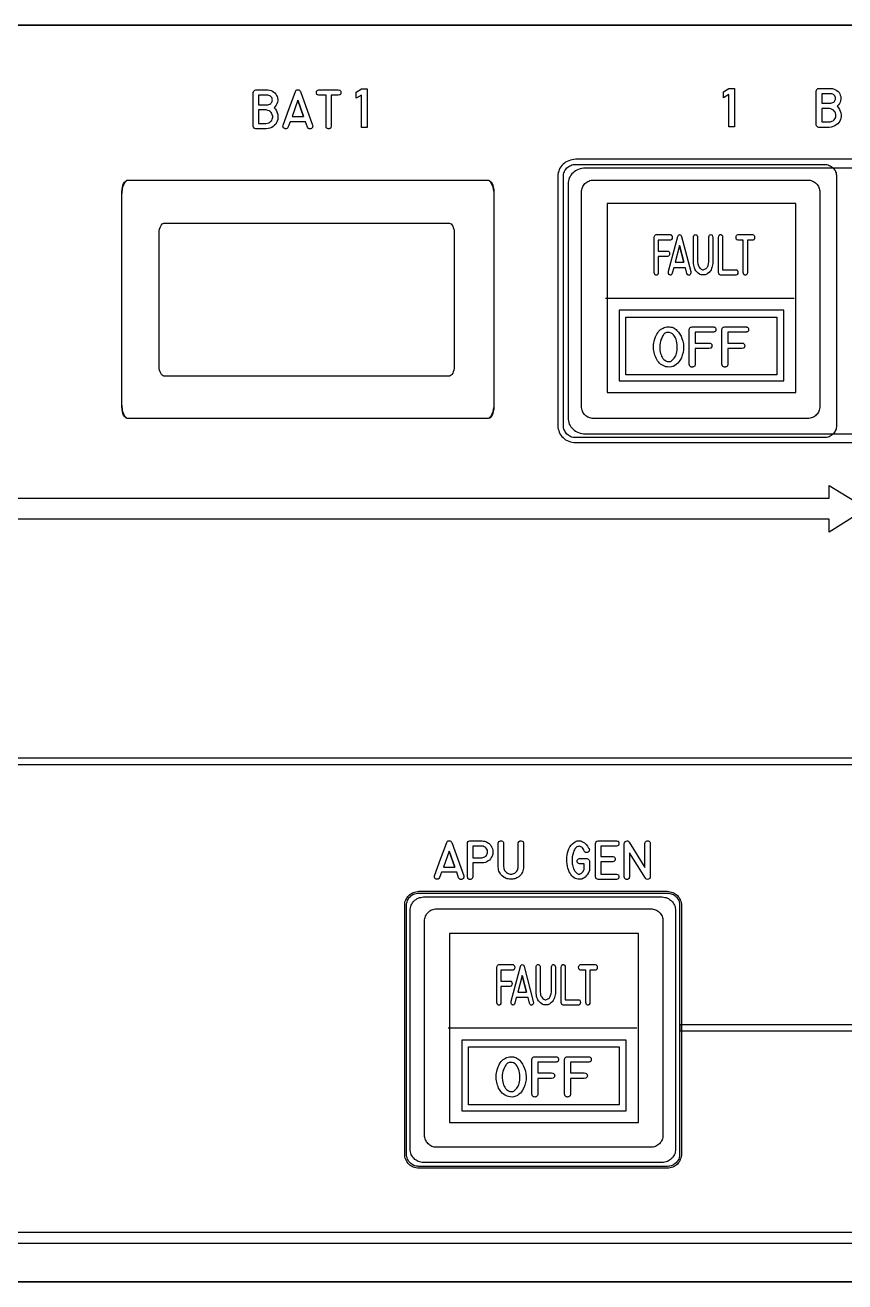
# Model space of a CAD drawing. Extents: x 361 to 684, y 82 to 686.
# Drawn here: x 437.2 to 506.7, y 330.4 to 436.8 of the extents above; entities that cross this region are included whole.
import ezdxf

# ---------------------------------------------------------------- set-up
doc = ezdxf.new("R2010")
doc.units = 0
for name, color, linetype in [('_BACKPANEL', 5, 'CONTINUOUS'), ('_ENGRAVING', 105, 'CONTINUOUS'), ('_LABELS', 30, 'CONTINUOUS'), ('_TOPLAYER', 1, 'CONTINUOUS')]:
    doc.layers.add(name, color=color, linetype=linetype)

msp = doc.modelspace()

# ---------------------------------------------------------------- linework, layer by layer
at = {"layer": '_BACKPANEL'}
for points in [[(683.84, 436.83), (683.84, 431.99), (683.84, 422.31), (683.84, 412.63), (683.84, 340.03), (683.84, 330.35), (361.5, 330.35), (361.5, 340.03), (361.5, 412.63), (361.5, 422.31), (361.5, 431.99), (361.5, 436.83)], [(483.84, 425.03), (504.93, 425.03), (505.04, 425.03), (505.14, 425.01), (505.24, 424.99), (505.34, 424.95), (505.43, 424.91), (505.51, 424.86), (505.59, 424.8), (505.66, 424.73), (505.73, 424.66), (505.79, 424.58), (505.84, 424.5), (505.88, 424.41), (505.92, 424.31), (505.94, 424.21), (505.96, 424.11), (505.96, 424.01), (505.96, 402.91), (505.96, 402.81), (505.94, 402.7), (505.92, 402.6), (505.88, 402.51), (505.84, 402.42), (505.79, 402.34), (505.73, 402.26), (505.66, 402.18), (505.59, 402.12), (505.51, 402.06), (505.43, 402.01), (505.34, 401.96), (505.24, 401.93), (505.14, 401.9), (505.04, 401.89), (504.93, 401.88), (483.84, 401.88), (483.73, 401.89), (483.63, 401.9), (483.53, 401.93), (483.44, 401.96), (483.35, 402.01), (483.26, 402.06), (483.18, 402.12), (483.11, 402.18), (483.05, 402.26), (482.99, 402.34), (482.94, 402.42), (482.89, 402.51), (482.86, 402.6), (482.83, 402.7), (482.82, 402.81), (482.81, 402.91), (482.81, 424.01), (482.82, 424.11), (482.83, 424.21), (482.86, 424.31), (482.89, 424.41), (482.94, 424.5), (482.99, 424.58), (483.05, 424.66), (483.11, 424.73), (483.18, 424.8), (483.26, 424.86), (483.35, 424.91), (483.44, 424.95), (483.53, 424.99), (483.63, 425.01), (483.73, 425.03)], [(445.91, 423.7), (476.39, 423.7), (476.44, 423.69), (476.49, 423.68), (476.54, 423.65), (476.59, 423.62), (476.68, 423.53), (476.76, 423.41), (476.82, 423.26), (476.87, 423.1), (476.9, 422.91), (476.91, 422.71), (476.91, 404.48), (476.9, 404.28), (476.87, 404.1), (476.82, 403.93), (476.76, 403.79), (476.68, 403.67), (476.59, 403.57), (476.54, 403.54), (476.49, 403.52), (476.44, 403.5), (476.39, 403.5), (445.91, 403.5), (445.86, 403.5), (445.81, 403.52), (445.76, 403.54), (445.71, 403.57), (445.62, 403.67), (445.54, 403.79), (445.48, 403.93), (445.43, 404.1), (445.4, 404.28), (445.39, 404.48), (445.39, 422.71), (445.4, 422.91), (445.43, 423.1), (445.48, 423.26), (445.54, 423.41), (445.62, 423.53), (445.71, 423.62), (445.76, 423.65), (445.81, 423.68), (445.86, 423.69)], [(470.54, 363.28), (491.64, 363.28), (491.74, 363.28), (491.84, 363.26), (491.94, 363.24), (492.04, 363.2), (492.13, 363.16), (492.21, 363.11), (492.29, 363.05), (492.36, 362.98), (492.43, 362.91), (492.49, 362.83), (492.54, 362.75), (492.58, 362.66), (492.62, 362.56), (492.64, 362.46), (492.66, 362.36), (492.66, 362.26), (492.66, 341.16), (492.66, 341.06), (492.64, 340.95), (492.62, 340.85), (492.58, 340.76), (492.54, 340.67), (492.49, 340.59), (492.43, 340.51), (492.36, 340.43), (492.29, 340.37), (492.21, 340.31), (492.13, 340.26), (492.04, 340.21), (491.94, 340.18), (491.84, 340.15), (491.74, 340.14), (491.64, 340.13), (470.54, 340.13), (470.44, 340.14), (470.33, 340.15), (470.23, 340.18), (470.14, 340.21), (470.05, 340.26), (469.97, 340.31), (469.89, 340.37), (469.81, 340.43), (469.75, 340.51), (469.69, 340.59), (469.64, 340.67), (469.59, 340.76), (469.56, 340.85), (469.53, 340.95), (469.52, 341.06), (469.51, 341.16), (469.51, 362.26), (469.52, 362.36), (469.53, 362.46), (469.56, 362.56), (469.59, 362.66), (469.64, 362.75), (469.69, 362.83), (469.75, 362.91), (469.81, 362.98), (469.89, 363.05), (469.97, 363.11), (470.05, 363.16), (470.14, 363.2), (470.23, 363.24), (470.33, 363.26), (470.44, 363.28)], [(470.54, 363.28), (491.64, 363.28), (491.74, 363.28), (491.84, 363.26), (491.94, 363.24), (492.04, 363.2), (492.13, 363.16), (492.21, 363.11), (492.29, 363.05), (492.36, 362.98), (492.43, 362.91), (492.49, 362.83), (492.54, 362.75), (492.58, 362.66), (492.62, 362.56), (492.64, 362.46), (492.66, 362.36), (492.66, 362.26), (492.66, 341.16), (492.66, 341.06), (492.64, 340.95), (492.62, 340.85), (492.58, 340.76), (492.54, 340.67), (492.49, 340.59), (492.43, 340.51), (492.36, 340.43), (492.29, 340.37), (492.21, 340.31), (492.13, 340.26), (492.04, 340.21), (491.94, 340.18), (491.84, 340.15), (491.74, 340.14), (491.64, 340.13), (470.54, 340.13), (470.44, 340.14), (470.33, 340.15), (470.23, 340.18), (470.14, 340.21), (470.05, 340.26), (469.97, 340.31), (469.89, 340.37), (469.81, 340.43), (469.75, 340.51), (469.69, 340.59), (469.64, 340.67), (469.59, 340.76), (469.56, 340.85), (469.53, 340.95), (469.52, 341.06), (469.51, 341.16), (469.51, 362.26), (469.52, 362.36), (469.53, 362.46), (469.56, 362.56), (469.59, 362.66), (469.64, 362.75), (469.69, 362.83), (469.75, 362.91), (469.81, 362.98), (469.89, 363.05), (469.97, 363.11), (470.05, 363.16), (470.14, 363.2), (470.23, 363.24), (470.33, 363.26), (470.44, 363.28)]]:
    msp.add_lwpolyline(points, close=True, dxfattribs=at)
at = {"layer": '_ENGRAVING'}
for points in [[(457.75, 431.35), (457.9, 431.32), (458.03, 431.29), (458.15, 431.23), (458.26, 431.16), (458.36, 431.08), (458.44, 430.98), (458.5, 430.88), (458.55, 430.78), (458.58, 430.66), (458.6, 430.54), (458.6, 430.42), (458.57, 430.3), (458.53, 430.17), (458.47, 430.05), (458.39, 429.94), (458.29, 429.83), (458.4, 429.7), (458.49, 429.56), (458.56, 429.41), (458.6, 429.27), (458.62, 429.12), (458.62, 428.97), (458.6, 428.83), (458.56, 428.7), (458.5, 428.57), (458.43, 428.45), (458.33, 428.35), (458.22, 428.25), (458.09, 428.17), (457.94, 428.11), (457.78, 428.06), (457.61, 428.04), (457.6, 428.04), (456.75, 428.04), (456.66, 428.07), (456.59, 428.11), (456.54, 428.18), (456.52, 428.27), (456.52, 431.12), (456.54, 431.21), (456.56, 431.24), (456.59, 431.27), (456.66, 431.32), (456.75, 431.35)], [(459.06, 428.35), (459.57, 429.78), (460.09, 431.2), (460.13, 431.26), (460.17, 431.31), (460.23, 431.34), (460.3, 431.35), (460.38, 431.34), (460.44, 431.31), (460.48, 431.26), (460.52, 431.2), (461.55, 428.35), (461.56, 428.24), (461.55, 428.2), (461.54, 428.16), (461.52, 428.12), (461.49, 428.1), (461.45, 428.07), (461.41, 428.05), (461.37, 428.04), (461.32, 428.04), (461.28, 428.04), (461.25, 428.05), (461.21, 428.07), (461.18, 428.1), (461.12, 428.19), (460.96, 428.65), (459.64, 428.65), (459.48, 428.2), (459.42, 428.11), (459.39, 428.08), (459.36, 428.06), (459.32, 428.05), (459.28, 428.05), (459.23, 428.05), (459.19, 428.07), (459.14, 428.09), (459.11, 428.11), (459.08, 428.14), (459.06, 428.17), (459.05, 428.21), (459.04, 428.25)], [(462.69, 428.27), (462.69, 430.89), (462.09, 430.89), (462, 430.91), (461.96, 430.93), (461.92, 430.96), (461.9, 430.99), (461.88, 431.03), (461.87, 431.07), (461.87, 431.12), (461.87, 431.17), (461.88, 431.21), (461.9, 431.25), (461.93, 431.28), (461.96, 431.3), (462, 431.32), (462.09, 431.35), (463.73, 431.35), (463.83, 431.33), (463.87, 431.31), (463.9, 431.28), (463.92, 431.25), (463.94, 431.21), (463.95, 431.17), (463.95, 431.12), (463.95, 431.07), (463.94, 431.02), (463.92, 430.99), (463.9, 430.96), (463.87, 430.93), (463.83, 430.91), (463.73, 430.89), (463.14, 430.89), (463.14, 428.27), (463.11, 428.17), (463.09, 428.13), (463.06, 428.1), (463.03, 428.07), (462.99, 428.06), (462.95, 428.05), (462.9, 428.04), (462.86, 428.05), (462.81, 428.06), (462.78, 428.08), (462.75, 428.1), (462.72, 428.13), (462.71, 428.17)], [(466.19, 428.16), (465.71, 428.16), (465.71, 430.9), (465.24, 430.63), (465.24, 431.14), (465.71, 431.42), (466.19, 431.42)], [(497.31, 428.21), (496.83, 428.21), (496.83, 430.94), (496.37, 430.68), (496.37, 431.18), (496.83, 431.47), (497.31, 431.47)], [(505.47, 431.47), (505.62, 431.45), (505.76, 431.41), (505.88, 431.36), (505.99, 431.29), (506.09, 431.2), (506.17, 431.11), (506.23, 431.01), (506.28, 430.9), (506.31, 430.79), (506.32, 430.67), (506.32, 430.55), (506.3, 430.42), (506.26, 430.3), (506.2, 430.18), (506.12, 430.07), (506.02, 429.96), (506.13, 429.82), (506.22, 429.68), (506.28, 429.54), (506.33, 429.39), (506.35, 429.24), (506.35, 429.1), (506.33, 428.96), (506.29, 428.82), (506.23, 428.7), (506.15, 428.58), (506.06, 428.47), (505.94, 428.38), (505.81, 428.3), (505.67, 428.23), (505.51, 428.19), (505.34, 428.17), (505.33, 428.17), (504.47, 428.17), (504.38, 428.19), (504.32, 428.24), (504.27, 428.31), (504.24, 428.39), (504.24, 431.24), (504.27, 431.33), (504.29, 431.37), (504.31, 431.4), (504.38, 431.45), (504.47, 431.47)], [(457.75, 430.89), (456.97, 430.89), (456.97, 430.09), (457.75, 430.09), (457.85, 430.11), (457.93, 430.14), (458, 430.18), (458.05, 430.24), (458.09, 430.3), (458.12, 430.36), (458.14, 430.43), (458.15, 430.5), (458.14, 430.57), (458.12, 430.64), (458.09, 430.7), (458.04, 430.76), (457.99, 430.81), (457.92, 430.85), (457.84, 430.88)], [(460.79, 429.1), (460.3, 430.46), (459.81, 429.1)], [(460.3, 430.46), (460.79, 429.1)], [(505.47, 431.01), (504.7, 431.01), (504.7, 430.22), (505.48, 430.22), (505.57, 430.24), (505.65, 430.27), (505.72, 430.31), (505.78, 430.36), (505.82, 430.43), (505.85, 430.49), (505.87, 430.56), (505.87, 430.63), (505.86, 430.7), (505.84, 430.76), (505.81, 430.83), (505.77, 430.89), (505.71, 430.94), (505.65, 430.98), (505.57, 431)], [(457.6, 428.5), (457.73, 428.51), (457.85, 428.55), (457.94, 428.6), (458.02, 428.68), (458.09, 428.76), (458.13, 428.85), (458.16, 428.95), (458.17, 429.04), (458.17, 429.14), (458.14, 429.24), (458.1, 429.33), (458.04, 429.42), (457.96, 429.5), (457.87, 429.57), (457.76, 429.61), (457.62, 429.64), (456.97, 429.64), (456.97, 428.5)], [(505.33, 428.63), (505.46, 428.64), (505.57, 428.68), (505.67, 428.73), (505.75, 428.8), (505.81, 428.89), (505.86, 428.98), (505.89, 429.07), (505.9, 429.17), (505.89, 429.27), (505.87, 429.37), (505.83, 429.46), (505.77, 429.55), (505.69, 429.63), (505.6, 429.69), (505.48, 429.74), (505.35, 429.77), (504.7, 429.77), (504.7, 428.63)], [(471.89, 364.76), (472.4, 366.16), (472.92, 367.57), (472.95, 367.63), (472.99, 367.68), (473.05, 367.71), (473.13, 367.72), (473.2, 367.71), (473.26, 367.68), (473.3, 367.63), (473.34, 367.57), (474.36, 364.75), (474.37, 364.65), (474.36, 364.6), (474.35, 364.57), (474.33, 364.53), (474.3, 364.5), (474.26, 364.48), (474.22, 364.46), (474.18, 364.45), (474.13, 364.44), (474.09, 364.45), (474.06, 364.46), (474.02, 364.48), (473.99, 364.51), (473.93, 364.59), (473.77, 365.05), (472.47, 365.05), (472.31, 364.61), (472.26, 364.52), (472.22, 364.49), (472.19, 364.47), (472.15, 364.46), (472.11, 364.46), (472.07, 364.46), (472.02, 364.47), (471.98, 364.49), (471.94, 364.52), (471.92, 364.55), (471.9, 364.58), (471.88, 364.62), (471.88, 364.66)], [(475.9, 367.72), (475.93, 367.72), (476.03, 367.7), (476.12, 367.69), (476.22, 367.66), (476.3, 367.62), (476.38, 367.58), (476.46, 367.53), (476.52, 367.48), (476.59, 367.42), (476.64, 367.35), (476.69, 367.28), (476.73, 367.2), (476.77, 367.11), (476.8, 367.03), (476.82, 366.94), (476.83, 366.85), (476.84, 366.77), (476.83, 366.68), (476.82, 366.59), (476.8, 366.51), (476.77, 366.42), (476.7, 366.3), (476.63, 366.19), (476.54, 366.09), (476.43, 366.01), (476.32, 365.94), (476.2, 365.89), (476.07, 365.86), (475.93, 365.84), (475.9, 365.84), (475.12, 365.84), (475.12, 364.68), (475.1, 364.58), (475.08, 364.54), (475.05, 364.51), (475.02, 364.48), (474.98, 364.47), (474.94, 364.45), (474.9, 364.45), (474.85, 364.45), (474.81, 364.47), (474.77, 364.48), (474.74, 364.51), (474.72, 364.54), (474.7, 364.58), (474.67, 364.68), (474.67, 367.49), (474.69, 367.58), (474.74, 367.65), (474.8, 367.69), (474.88, 367.72), (474.9, 367.72)], [(479.44, 365.53), (479.44, 365.5), (479.43, 365.4), (479.41, 365.28), (479.38, 365.17), (479.35, 365.07), (479.3, 364.98), (479.25, 364.89), (479.18, 364.81), (479.11, 364.74), (479.03, 364.68), (478.86, 364.58), (478.78, 364.54), (478.69, 364.51), (478.6, 364.49), (478.51, 364.47), (478.42, 364.46), (478.32, 364.46), (478.23, 364.47), (478.14, 364.49), (478.05, 364.51), (477.96, 364.54), (477.87, 364.58), (477.79, 364.62), (477.63, 364.74), (477.56, 364.81), (477.49, 364.88), (477.44, 364.97), (477.39, 365.06), (477.35, 365.16), (477.32, 365.26), (477.3, 365.37), (477.29, 365.5), (477.29, 365.53), (477.29, 367.49), (477.29, 367.54), (477.31, 367.58), (477.35, 367.65), (477.41, 367.7), (477.48, 367.72), (477.56, 367.71), (477.64, 367.68), (477.7, 367.64), (477.73, 367.58), (477.74, 367.49), (477.74, 365.53), (477.75, 365.44), (477.77, 365.36), (477.8, 365.28), (477.83, 365.21), (477.88, 365.14), (477.93, 365.08), (477.99, 365.03), (478.06, 364.98), (478.14, 364.94), (478.21, 364.91), (478.29, 364.9), (478.37, 364.89), (478.45, 364.9), (478.53, 364.92), (478.61, 364.95), (478.69, 364.99), (478.76, 365.04), (478.82, 365.1), (478.87, 365.15), (478.91, 365.22), (478.94, 365.29), (478.96, 365.37), (478.98, 365.45), (478.99, 365.53), (478.99, 367.49), (478.99, 367.54), (479.02, 367.62), (479.05, 367.65), (479.07, 367.68), (479.11, 367.7), (479.14, 367.71), (479.24, 367.71), (479.32, 367.69), (479.36, 367.67), (479.39, 367.65), (479.41, 367.62), (479.43, 367.58), (479.44, 367.49)], [(484.18, 365.77), (484.17, 365.77), (484.08, 365.79), (484.05, 365.81), (484.02, 365.84), (484, 365.87), (483.99, 365.9), (483.97, 365.99), (483.99, 366.08), (484, 366.11), (484.02, 366.14), (484.05, 366.17), (484.08, 366.19), (484.17, 366.21), (484.18, 366.21), (484.2, 366.21), (484.79, 366.21), (484.83, 366.21), (484.87, 366.2), (484.91, 366.18), (484.94, 366.15), (484.97, 366.11), (484.99, 366.08), (485.01, 366.03), (485.01, 365.99), (485.01, 365.18), (484.99, 365.14), (484.98, 365.11), (484.97, 365.09), (484.96, 365.07), (484.94, 365.04), (484.93, 365.02), (484.92, 364.99), (484.91, 364.97), (484.83, 364.85), (484.74, 364.74), (484.65, 364.65), (484.56, 364.58), (484.46, 364.52), (484.36, 364.48), (484.25, 364.46), (484.14, 364.46), (484.02, 364.47), (483.92, 364.49), (483.81, 364.54), (483.71, 364.59), (483.62, 364.67), (483.53, 364.75), (483.45, 364.86), (483.37, 364.98), (483.3, 365.1), (483.24, 365.25), (483.19, 365.41), (483.15, 365.58), (483.12, 365.76), (483.1, 365.95), (483.09, 366.13), (483.1, 366.32), (483.12, 366.51), (483.16, 366.69), (483.21, 366.87), (483.28, 367.04), (483.36, 367.2), (483.46, 367.35), (483.58, 367.47), (483.72, 367.58), (483.81, 367.64), (483.9, 367.68), (483.99, 367.71), (484.08, 367.72), (484.17, 367.72), (484.26, 367.71), (484.35, 367.68), (484.43, 367.64), (484.6, 367.54), (484.74, 367.41), (484.86, 367.27), (484.95, 367.11), (484.97, 367.08), (484.98, 367.06), (484.99, 367.04), (485.01, 366.96), (485, 366.9), (484.98, 366.84), (484.95, 366.79), (484.9, 366.75), (484.85, 366.73), (484.8, 366.72), (484.75, 366.72), (484.69, 366.74), (484.65, 366.76), (484.61, 366.8), (484.58, 366.85), (484.53, 366.96), (484.48, 367.05), (484.42, 367.12), (484.36, 367.18), (484.3, 367.22), (484.24, 367.25), (484.17, 367.26), (484.1, 367.25), (484.03, 367.23), (483.96, 367.2), (483.9, 367.16), (483.84, 367.1), (483.79, 367.04), (483.74, 366.96), (483.7, 366.87), (483.66, 366.77), (483.6, 366.56), (483.56, 366.35), (483.54, 366.12), (483.54, 365.89), (483.56, 365.78), (483.57, 365.67), (483.6, 365.56), (483.64, 365.45), (483.68, 365.35), (483.73, 365.26), (483.78, 365.16), (483.85, 365.07), (483.95, 364.97), (483.99, 364.94), (484.04, 364.91), (484.09, 364.9), (484.14, 364.9), (484.19, 364.9), (484.24, 364.92), (484.33, 364.97), (484.41, 365.04), (484.48, 365.13), (484.54, 365.25), (484.56, 365.28), (484.56, 365.77)], [(487.3, 367.27), (485.98, 367.27), (485.98, 366.4), (486.99, 366.4), (487.08, 366.37), (487.12, 366.35), (487.15, 366.33), (487.18, 366.29), (487.2, 366.26), (487.21, 366.22), (487.21, 366.17), (487.21, 366.13), (487.2, 366.09), (487.18, 366.05), (487.15, 366.02), (487.12, 365.99), (487.08, 365.97), (486.99, 365.95), (485.98, 365.95), (485.98, 364.9), (487.3, 364.9), (487.4, 364.87), (487.44, 364.85), (487.47, 364.83), (487.49, 364.8), (487.51, 364.76), (487.52, 364.72), (487.52, 364.67), (487.52, 364.63), (487.51, 364.59), (487.49, 364.55), (487.47, 364.52), (487.44, 364.5), (487.4, 364.48), (487.3, 364.45), (485.76, 364.45), (485.67, 364.47), (485.63, 364.5), (485.6, 364.52), (485.57, 364.55), (485.55, 364.59), (485.53, 364.68), (485.53, 367.49), (485.56, 367.59), (485.58, 367.62), (485.6, 367.65), (485.63, 367.68), (485.67, 367.7), (485.76, 367.72), (487.3, 367.72), (487.4, 367.7), (487.44, 367.68), (487.47, 367.65), (487.49, 367.62), (487.51, 367.58), (487.52, 367.54), (487.52, 367.49), (487.52, 367.44), (487.51, 367.4), (487.49, 367.36), (487.47, 367.33), (487.44, 367.31), (487.4, 367.29)], [(490.17, 364.67), (490.16, 364.6), (490.13, 364.53), (490.08, 364.49), (490.01, 364.46), (489.93, 364.45), (489.86, 364.46), (489.8, 364.49), (489.76, 364.55), (488.42, 366.7), (488.42, 364.67), (488.39, 364.57), (488.37, 364.54), (488.34, 364.5), (488.31, 364.48), (488.28, 364.46), (488.24, 364.45), (488.19, 364.45), (488.15, 364.45), (488.11, 364.46), (488.07, 364.48), (488.04, 364.5), (488.01, 364.54), (487.99, 364.57), (487.97, 364.67), (487.97, 367.49), (487.99, 367.56), (488.02, 367.62), (488.07, 367.67), (488.14, 367.7), (488.21, 367.72), (488.27, 367.71), (488.33, 367.67), (488.38, 367.61), (489.72, 365.46), (489.72, 367.49), (489.74, 367.59), (489.77, 367.62), (489.79, 367.66), (489.82, 367.68), (489.86, 367.7), (489.9, 367.71), (489.95, 367.71), (490, 367.71), (490.04, 367.7), (490.08, 367.68), (490.11, 367.65), (490.13, 367.62), (490.15, 367.58), (490.17, 367.49)], [(473.61, 365.5), (473.12, 366.84), (472.64, 365.5)], [(473.12, 366.84), (473.61, 365.5)], [(475.9, 367.27), (475.12, 367.27), (475.12, 366.29), (475.9, 366.29), (475.99, 366.3), (476.07, 366.32), (476.15, 366.36), (476.22, 366.41), (476.28, 366.47), (476.33, 366.55), (476.36, 366.63), (476.38, 366.71), (476.39, 366.82), (476.37, 366.92), (476.33, 367.01), (476.26, 367.1), (476.19, 367.17), (476.1, 367.22), (476, 367.26)], [(470.55, 363.44), (491.63, 363.44), (491.75, 363.43), (491.87, 363.41), (491.98, 363.38), (492.09, 363.34), (492.19, 363.29), (492.29, 363.23), (492.38, 363.17), (492.47, 363.09), (492.55, 363), (492.61, 362.91), (492.67, 362.81), (492.72, 362.71), (492.76, 362.6), (492.79, 362.49), (492.81, 362.37), (492.82, 362.25), (492.82, 341.17), (492.81, 341.05), (492.79, 340.93), (492.76, 340.82), (492.72, 340.71), (492.67, 340.6), (492.61, 340.5), (492.55, 340.41), (492.47, 340.33), (492.38, 340.25), (492.29, 340.18), (492.19, 340.12), (492.09, 340.07), (491.98, 340.03), (491.87, 340), (491.75, 339.99), (491.63, 339.98), (470.55, 339.98), (470.43, 339.99), (470.31, 340), (470.2, 340.03), (470.09, 340.07), (469.98, 340.12), (469.88, 340.18), (469.79, 340.25), (469.71, 340.33), (469.63, 340.41), (469.56, 340.5), (469.5, 340.6), (469.45, 340.71), (469.41, 340.82), (469.38, 340.93), (469.37, 341.05), (469.36, 341.17), (469.36, 362.25), (469.37, 362.37), (469.38, 362.49), (469.41, 362.6), (469.45, 362.71), (469.5, 362.81), (469.56, 362.91), (469.63, 363), (469.71, 363.09), (469.79, 363.17), (469.88, 363.23), (469.98, 363.29), (470.09, 363.34), (470.2, 363.38), (470.31, 363.41), (470.43, 363.43)], [(470.55, 363.44), (491.63, 363.44), (491.75, 363.43), (491.87, 363.41), (491.98, 363.38), (492.09, 363.34), (492.19, 363.29), (492.29, 363.23), (492.38, 363.17), (492.47, 363.09), (492.55, 363), (492.61, 362.91), (492.67, 362.81), (492.72, 362.71), (492.76, 362.6), (492.79, 362.49), (492.81, 362.37), (492.82, 362.25), (492.82, 341.17), (492.81, 341.05), (492.79, 340.93), (492.76, 340.82), (492.72, 340.71), (492.67, 340.6), (492.61, 340.5), (492.55, 340.41), (492.47, 340.33), (492.38, 340.25), (492.29, 340.18), (492.19, 340.12), (492.09, 340.07), (491.98, 340.03), (491.87, 340), (491.75, 339.99), (491.63, 339.98), (470.55, 339.98), (470.43, 339.99), (470.31, 340), (470.2, 340.03), (470.09, 340.07), (469.98, 340.12), (469.88, 340.18), (469.79, 340.25), (469.71, 340.33), (469.63, 340.41), (469.56, 340.5), (469.5, 340.6), (469.45, 340.71), (469.41, 340.82), (469.38, 340.93), (469.37, 341.05), (469.36, 341.17), (469.36, 362.25), (469.37, 362.37), (469.38, 362.49), (469.41, 362.6), (469.45, 362.71), (469.5, 362.81), (469.56, 362.91), (469.63, 363), (469.71, 363.09), (469.79, 363.17), (469.88, 363.23), (469.98, 363.29), (470.09, 363.34), (470.2, 363.38), (470.31, 363.41), (470.43, 363.43)], [(470.96, 362.96), (491.18, 362.96), (491.29, 362.95), (491.41, 362.93), (491.52, 362.91), (491.62, 362.87), (491.72, 362.82), (491.81, 362.76), (491.9, 362.7), (491.98, 362.62), (492.06, 362.54), (492.12, 362.46), (492.18, 362.36), (492.23, 362.26), (492.27, 362.16), (492.29, 362.05), (492.31, 361.93), (492.32, 361.82), (492.32, 341.6), (492.31, 341.48), (492.29, 341.37), (492.27, 341.26), (492.23, 341.15), (492.18, 341.05), (492.12, 340.96), (492.06, 340.87), (491.98, 340.79), (491.9, 340.72), (491.81, 340.65), (491.72, 340.6), (491.62, 340.55), (491.52, 340.51), (491.41, 340.48), (491.29, 340.46), (491.18, 340.46), (470.96, 340.46), (470.84, 340.46), (470.73, 340.48), (470.62, 340.51), (470.51, 340.55), (470.41, 340.6), (470.32, 340.65), (470.23, 340.72), (470.15, 340.79), (470.08, 340.87), (470.01, 340.96), (469.95, 341.05), (469.91, 341.15), (469.87, 341.26), (469.84, 341.37), (469.82, 341.48), (469.82, 341.6), (469.82, 361.82), (469.82, 361.93), (469.84, 362.05), (469.87, 362.16), (469.91, 362.26), (469.95, 362.36), (470.01, 362.46), (470.08, 362.54), (470.15, 362.62), (470.23, 362.7), (470.32, 362.76), (470.41, 362.82), (470.51, 362.87), (470.62, 362.91), (470.73, 362.93), (470.84, 362.95)], [(470.96, 362.96), (491.18, 362.96), (491.29, 362.95), (491.41, 362.93), (491.52, 362.91), (491.62, 362.87), (491.72, 362.82), (491.81, 362.76), (491.9, 362.7), (491.98, 362.62), (492.06, 362.54), (492.12, 362.46), (492.18, 362.36), (492.23, 362.26), (492.27, 362.16), (492.29, 362.05), (492.31, 361.93), (492.32, 361.82), (492.32, 341.6), (492.31, 341.48), (492.29, 341.37), (492.27, 341.26), (492.23, 341.15), (492.18, 341.05), (492.12, 340.96), (492.06, 340.87), (491.98, 340.79), (491.9, 340.72), (491.81, 340.65), (491.72, 340.6), (491.62, 340.55), (491.52, 340.51), (491.41, 340.48), (491.29, 340.46), (491.18, 340.46), (470.96, 340.46), (470.84, 340.46), (470.73, 340.48), (470.62, 340.51), (470.51, 340.55), (470.41, 340.6), (470.32, 340.65), (470.23, 340.72), (470.15, 340.79), (470.08, 340.87), (470.01, 340.96), (469.95, 341.05), (469.91, 341.15), (469.87, 341.26), (469.84, 341.37), (469.82, 341.48), (469.82, 341.6), (469.82, 361.82), (469.82, 361.93), (469.84, 362.05), (469.87, 362.16), (469.91, 362.26), (469.95, 362.36), (470.01, 362.46), (470.08, 362.54), (470.15, 362.62), (470.23, 362.7), (470.32, 362.76), (470.41, 362.82), (470.51, 362.87), (470.62, 362.91), (470.73, 362.93), (470.84, 362.95)]]:
    msp.add_lwpolyline(points, close=True, dxfattribs=at)
for points in [[(532.08, 425.46), (483.85, 425.46), (483.69, 425.45), (483.54, 425.43), (483.4, 425.39), (483.26, 425.34), (483.13, 425.28), (483, 425.21), (482.89, 425.13), (482.78, 425.04), (482.68, 424.93), (482.6, 424.82), (482.52, 424.7), (482.46, 424.58), (482.41, 424.45), (482.37, 424.31), (482.35, 424.17), (482.34, 424.02), (482.34, 402.9), (482.35, 402.75), (482.37, 402.61), (482.41, 402.47), (482.46, 402.34), (482.52, 402.21), (482.6, 402.09), (482.68, 401.98), (482.78, 401.88), (482.89, 401.79), (483, 401.7), (483.13, 401.63), (483.26, 401.57), (483.4, 401.52), (483.54, 401.49), (483.69, 401.47), (483.85, 401.46), (532.08, 401.46)], [(531.38, 424.71), (484.66, 424.71), (484.51, 424.7), (484.37, 424.68), (484.23, 424.65), (484.09, 424.6), (483.96, 424.54), (483.84, 424.48), (483.73, 424.4), (483.63, 424.31), (483.53, 424.22), (483.45, 424.11), (483.38, 424), (483.31, 423.88), (483.27, 423.76), (483.23, 423.63), (483.21, 423.5), (483.2, 423.36), (483.2, 403.56), (483.21, 403.42), (483.23, 403.29), (483.27, 403.16), (483.31, 403.03), (483.38, 402.91), (483.45, 402.8), (483.53, 402.7), (483.63, 402.6), (483.73, 402.52), (483.84, 402.44), (483.96, 402.37), (484.09, 402.31), (484.23, 402.27), (484.37, 402.24), (484.51, 402.21), (484.66, 402.21), (531.38, 402.21)], [(435.74, 396.76), (505.34, 396.76), (505.34, 397.83), (508.54, 395.88), (505.34, 393.88), (505.34, 394.96), (435.74, 394.96)], [(423.9, 374.76), (509.86, 374.76)], [(509.86, 374.16), (423.9, 374.16)], [(515.97, 351.58), (492.72, 351.58), (492.72, 352.17), (515.97, 352.17)], [(677.52, 334.54), (367.06, 334.52), (366.97, 334.51), (366.89, 334.49), (366.81, 334.44), (366.75, 334.39), (366.69, 334.32), (366.65, 334.25), (366.63, 334.16), (366.62, 334.07), (366.63, 333.98), (366.65, 333.9), (366.69, 333.82), (366.75, 333.75), (366.82, 333.7), (366.89, 333.66), (366.98, 333.63), (367.07, 333.62), (677.52, 333.64)]]:
    msp.add_lwpolyline(points, dxfattribs=at)
at = {"layer": '_LABELS'}
for points in [[(502.51, 405.71), (502.51, 421.71), (486.51, 421.71), (486.51, 405.71)], [(490.51, 415.88), (490.51, 418.84), (490.53, 418.94), (490.57, 419.01), (490.62, 419.06), (490.68, 419.08), (491.86, 419.08), (491.9, 419.07), (491.93, 419.06), (491.96, 419.04), (491.98, 419.01), (492.02, 418.94), (492.03, 418.84), (492.02, 418.75), (491.98, 418.67), (491.96, 418.65), (491.93, 418.63), (491.9, 418.62), (491.85, 418.61), (490.85, 418.61), (490.85, 417.69), (491.63, 417.69), (491.71, 417.67), (491.74, 417.65), (491.76, 417.63), (491.79, 417.56), (491.8, 417.46), (491.79, 417.37), (491.76, 417.3), (491.74, 417.27), (491.71, 417.25), (491.63, 417.22), (490.85, 417.22), (490.85, 415.88), (490.84, 415.78), (490.81, 415.71), (490.78, 415.68), (490.76, 415.66), (490.72, 415.65), (490.69, 415.65), (490.65, 415.65), (490.62, 415.66), (490.59, 415.68), (490.57, 415.7), (490.53, 415.78)], [(491.73, 415.97), (492.11, 417.45), (492.5, 418.93), (492.53, 418.99), (492.56, 419.04), (492.61, 419.07), (492.66, 419.08), (492.72, 419.07), (492.76, 419.04), (492.8, 418.99), (492.82, 418.93), (493.6, 415.96), (493.61, 415.85), (493.59, 415.76), (493.55, 415.7), (493.53, 415.67), (493.5, 415.65), (493.46, 415.64), (493.43, 415.64), (493.4, 415.64), (493.37, 415.65), (493.32, 415.71), (493.28, 415.79), (493.15, 416.27), (492.17, 416.27), (492.04, 415.81), (492, 415.72), (491.98, 415.69), (491.95, 415.67), (491.92, 415.65), (491.89, 415.65), (491.86, 415.65), (491.82, 415.67), (491.76, 415.71), (491.73, 415.78), (491.71, 415.86)], [(495.47, 416.78), (495.47, 416.74), (495.47, 416.64), (495.45, 416.52), (495.43, 416.4), (495.4, 416.29), (495.37, 416.2), (495.32, 416.11), (495.28, 416.02), (495.22, 415.95), (495.16, 415.88), (495.03, 415.78), (494.97, 415.74), (494.9, 415.71), (494.83, 415.68), (494.76, 415.66), (494.69, 415.66), (494.62, 415.66), (494.55, 415.66), (494.48, 415.68), (494.41, 415.7), (494.35, 415.74), (494.22, 415.82), (494.1, 415.95), (494.04, 416.02), (493.99, 416.1), (493.95, 416.19), (493.91, 416.28), (493.88, 416.38), (493.86, 416.5), (493.85, 416.62), (493.84, 416.74), (493.84, 416.78), (493.84, 418.85), (493.85, 418.94), (493.89, 419.01), (493.93, 419.06), (493.98, 419.08), (494.04, 419.07), (494.1, 419.05), (494.15, 419), (494.17, 418.93), (494.18, 418.85), (494.18, 416.78), (494.2, 416.6), (494.22, 416.51), (494.25, 416.44), (494.28, 416.37), (494.33, 416.31), (494.37, 416.25), (494.43, 416.2), (494.48, 416.16), (494.54, 416.13), (494.6, 416.11), (494.66, 416.11), (494.72, 416.12), (494.78, 416.14), (494.84, 416.17), (494.9, 416.22), (494.96, 416.27), (495, 416.32), (495.04, 416.38), (495.07, 416.45), (495.11, 416.61), (495.13, 416.78), (495.13, 418.85), (495.13, 418.89), (495.16, 418.98), (495.19, 419.04), (495.22, 419.06), (495.25, 419.07), (495.32, 419.08), (495.39, 419.05), (495.41, 419.03), (495.43, 419.01), (495.46, 418.94), (495.47, 418.85)], [(496.13, 415.64), (496.07, 415.66), (496.02, 415.71), (495.98, 415.78), (495.96, 415.87), (495.96, 418.84), (495.98, 418.95), (496.02, 419.02), (496.04, 419.05), (496.07, 419.07), (496.1, 419.08), (496.14, 419.08), (496.17, 419.07), (496.21, 419.06), (496.23, 419.04), (496.26, 419.02), (496.29, 418.94), (496.3, 418.84), (496.3, 416.11), (497.42, 416.11), (497.5, 416.09), (497.53, 416.07), (497.55, 416.04), (497.58, 415.97), (497.59, 415.87), (497.58, 415.78), (497.55, 415.71), (497.52, 415.68), (497.5, 415.66), (497.42, 415.64)], [(498.06, 415.88), (498.06, 418.61), (497.61, 418.61), (497.54, 418.63), (497.51, 418.65), (497.49, 418.67), (497.45, 418.75), (497.44, 418.84), (497.45, 418.94), (497.49, 419.01), (497.51, 419.04), (497.54, 419.06), (497.61, 419.08), (498.84, 419.08), (498.92, 419.06), (498.95, 419.04), (498.97, 419.01), (499, 418.94), (499.01, 418.84), (499, 418.75), (498.97, 418.67), (498.95, 418.65), (498.92, 418.63), (498.88, 418.61), (498.84, 418.61), (498.4, 418.61), (498.4, 415.88), (498.38, 415.77), (498.34, 415.7), (498.32, 415.67), (498.29, 415.66), (498.26, 415.65), (498.22, 415.64), (498.19, 415.65), (498.15, 415.66), (498.13, 415.68), (498.1, 415.7), (498.07, 415.78)], [(493.03, 416.75), (492.66, 418.16), (492.29, 416.75)], [(492.66, 418.16), (493.03, 416.75)], [(487.54, 412.69), (487.54, 412.55), (487.54, 406.69), (501.48, 406.69), (501.48, 412.69)], [(488.11, 412.09), (500.9, 412.09), (500.9, 407.19), (488.11, 407.19)], [(492.86, 410.29), (492.93, 410.06), (492.98, 409.82), (493, 409.58), (492.99, 409.33), (492.95, 409.09), (492.89, 408.86), (492.81, 408.64), (492.69, 408.42), (492.6, 408.3), (492.5, 408.19), (492.38, 408.08), (492.25, 407.99), (492.11, 407.92), (491.96, 407.87), (491.8, 407.85), (491.63, 407.87), (491.5, 407.89), (491.38, 407.93), (491.26, 407.98), (491.15, 408.04), (491.05, 408.11), (490.96, 408.2), (490.87, 408.29), (490.79, 408.39), (490.72, 408.5), (490.66, 408.62), (490.61, 408.74), (490.56, 408.86), (490.53, 408.98), (490.5, 409.11), (490.47, 409.24), (490.46, 409.37), (490.45, 409.5), (490.45, 409.64), (490.46, 409.77), (490.48, 409.9), (490.5, 410.03), (490.53, 410.16), (490.62, 410.42), (490.67, 410.54), (490.73, 410.66), (490.8, 410.76), (490.88, 410.86), (490.96, 410.95), (491.05, 411.03), (491.15, 411.1), (491.26, 411.16), (491.36, 411.21), (491.47, 411.25), (491.59, 411.27), (491.7, 411.27), (491.81, 411.27), (491.92, 411.25), (492.02, 411.23), (492.11, 411.2), (492.2, 411.15), (492.28, 411.1), (492.36, 411.04), (492.43, 410.96), (492.57, 410.81), (492.68, 410.64), (492.78, 410.47)], [(493.47, 408.09), (493.47, 411.04), (493.49, 411.09), (493.5, 411.13), (493.53, 411.17), (493.56, 411.21), (493.59, 411.23), (493.63, 411.25), (493.73, 411.27), (495.49, 411.27), (495.55, 411.27), (495.6, 411.25), (495.64, 411.23), (495.68, 411.21), (495.7, 411.17), (495.72, 411.13), (495.74, 411.09), (495.74, 411.04), (495.74, 410.99), (495.72, 410.94), (495.7, 410.9), (495.68, 410.87), (495.64, 410.84), (495.6, 410.83), (495.54, 410.81), (495.48, 410.81), (493.98, 410.81), (493.98, 409.89), (495.15, 409.89), (495.26, 409.87), (495.31, 409.85), (495.34, 409.83), (495.37, 409.8), (495.39, 409.76), (495.4, 409.72), (495.41, 409.67), (495.4, 409.62), (495.39, 409.57), (495.37, 409.54), (495.35, 409.5), (495.31, 409.47), (495.27, 409.45), (495.15, 409.42), (493.98, 409.42), (493.98, 408.09), (493.98, 408.04), (493.96, 407.99), (493.94, 407.95), (493.91, 407.92), (493.88, 407.9), (493.84, 407.88), (493.79, 407.87), (493.74, 407.86), (493.68, 407.86), (493.64, 407.87), (493.59, 407.89), (493.56, 407.92), (493.53, 407.95), (493.5, 407.99), (493.49, 408.04)], [(496.25, 408.09), (496.25, 411.04), (496.26, 411.09), (496.28, 411.13), (496.3, 411.17), (496.33, 411.21), (496.36, 411.23), (496.4, 411.25), (496.5, 411.27), (498.26, 411.27), (498.32, 411.27), (498.37, 411.25), (498.41, 411.23), (498.45, 411.21), (498.48, 411.17), (498.5, 411.13), (498.51, 411.09), (498.51, 411.04), (498.51, 410.99), (498.5, 410.94), (498.48, 410.9), (498.45, 410.87), (498.41, 410.84), (498.37, 410.83), (498.32, 410.81), (498.26, 410.81), (496.76, 410.81), (496.76, 409.89), (497.93, 409.89), (498.04, 409.87), (498.08, 409.85), (498.11, 409.83), (498.14, 409.8), (498.16, 409.76), (498.17, 409.72), (498.18, 409.67), (498.18, 409.62), (498.16, 409.57), (498.15, 409.54), (498.12, 409.5), (498.08, 409.47), (498.04, 409.45), (497.93, 409.42), (496.76, 409.42), (496.76, 408.09), (496.75, 408.04), (496.73, 407.99), (496.71, 407.95), (496.69, 407.92), (496.65, 407.9), (496.61, 407.88), (496.56, 407.87), (496.51, 407.86), (496.46, 407.86), (496.41, 407.87), (496.37, 407.89), (496.33, 407.92), (496.3, 407.95), (496.28, 407.99), (496.26, 408.04)], [(491.72, 410.8), (491.64, 410.79), (491.56, 410.78), (491.49, 410.75), (491.43, 410.72), (491.36, 410.67), (491.31, 410.61), (491.26, 410.55), (491.21, 410.47), (491.14, 410.31), (491.07, 410.16), (491.03, 410.03), (491, 409.91), (490.97, 409.72), (490.97, 409.49), (490.99, 409.25), (491.05, 409.02), (491.09, 408.9), (491.13, 408.79), (491.19, 408.69), (491.25, 408.59), (491.32, 408.5), (491.4, 408.43), (491.5, 408.38), (491.6, 408.34), (491.72, 408.32), (491.78, 408.32), (491.84, 408.33), (491.89, 408.34), (491.94, 408.36), (492.04, 408.43), (492.12, 408.52), (492.2, 408.6), (492.26, 408.69), (492.32, 408.78), (492.36, 408.89), (492.4, 409.01), (492.43, 409.14), (492.45, 409.29), (492.46, 409.44), (492.46, 409.6), (492.45, 409.76), (492.43, 409.91), (492.4, 410.06), (492.36, 410.21), (492.3, 410.34), (492.23, 410.47), (492.15, 410.59), (492.05, 410.68), (491.93, 410.74), (491.8, 410.79)], [(489.17, 343.86), (489.17, 359.86), (473.17, 359.86), (473.17, 343.86)], [(477.17, 354.03), (477.17, 356.99), (477.19, 357.09), (477.22, 357.16), (477.28, 357.21), (477.34, 357.23), (478.52, 357.23), (478.56, 357.23), (478.59, 357.21), (478.62, 357.19), (478.64, 357.16), (478.67, 357.09), (478.69, 357), (478.67, 356.9), (478.64, 356.83), (478.62, 356.8), (478.59, 356.78), (478.55, 356.77), (478.51, 356.76), (477.51, 356.76), (477.51, 355.84), (478.29, 355.84), (478.37, 355.82), (478.4, 355.8), (478.42, 355.78), (478.45, 355.71), (478.46, 355.62), (478.45, 355.52), (478.42, 355.45), (478.4, 355.42), (478.37, 355.4), (478.29, 355.37), (477.51, 355.37), (477.51, 354.03), (477.5, 353.93), (477.46, 353.86), (477.44, 353.83), (477.41, 353.82), (477.38, 353.8), (477.35, 353.8), (477.31, 353.8), (477.28, 353.81), (477.25, 353.83), (477.23, 353.86), (477.19, 353.93)], [(478.38, 354.12), (478.77, 355.6), (479.16, 357.08), (479.19, 357.15), (479.22, 357.19), (479.27, 357.22), (479.32, 357.23), (479.38, 357.22), (479.42, 357.2), (479.46, 357.15), (479.48, 357.08), (480.26, 354.11), (480.27, 354), (480.25, 353.92), (480.21, 353.85), (480.19, 353.83), (480.15, 353.81), (480.12, 353.79), (480.09, 353.79), (480.06, 353.79), (480.03, 353.81), (479.98, 353.86), (479.94, 353.95), (479.81, 354.43), (478.82, 354.43), (478.7, 353.96), (478.66, 353.87), (478.64, 353.84), (478.61, 353.82), (478.58, 353.81), (478.55, 353.8), (478.52, 353.81), (478.48, 353.82), (478.42, 353.87), (478.39, 353.93), (478.37, 354.02)], [(482.13, 354.93), (482.13, 354.9), (482.13, 354.79), (482.11, 354.67), (482.09, 354.55), (482.06, 354.45), (482.03, 354.35), (481.98, 354.26), (481.94, 354.18), (481.88, 354.1), (481.82, 354.04), (481.69, 353.93), (481.63, 353.89), (481.56, 353.86), (481.49, 353.83), (481.42, 353.82), (481.35, 353.81), (481.28, 353.81), (481.21, 353.82), (481.14, 353.83), (481.07, 353.86), (481.01, 353.89), (480.88, 353.98), (480.76, 354.1), (480.7, 354.17), (480.65, 354.25), (480.61, 354.34), (480.57, 354.43), (480.54, 354.54), (480.52, 354.65), (480.51, 354.77), (480.5, 354.9), (480.5, 354.93), (480.5, 357), (480.51, 357.09), (480.54, 357.16), (480.59, 357.21), (480.64, 357.23), (480.7, 357.23), (480.76, 357.2), (480.81, 357.15), (480.83, 357.08), (480.84, 357), (480.84, 354.93), (480.86, 354.75), (480.88, 354.67), (480.91, 354.59), (480.94, 354.52), (480.98, 354.46), (481.03, 354.4), (481.08, 354.35), (481.14, 354.31), (481.2, 354.28), (481.26, 354.26), (481.32, 354.26), (481.38, 354.27), (481.44, 354.29), (481.5, 354.32), (481.56, 354.37), (481.62, 354.42), (481.66, 354.47), (481.7, 354.54), (481.73, 354.61), (481.77, 354.76), (481.79, 354.93), (481.79, 357), (481.79, 357.04), (481.82, 357.13), (481.85, 357.19), (481.88, 357.21), (481.91, 357.23), (481.98, 357.23), (482.04, 357.21), (482.07, 357.19), (482.09, 357.16), (482.12, 357.09), (482.13, 357)], [(482.79, 353.79), (482.73, 353.81), (482.68, 353.86), (482.64, 353.93), (482.62, 354.03), (482.62, 356.99), (482.64, 357.1), (482.68, 357.17), (482.7, 357.2), (482.73, 357.22), (482.76, 357.23), (482.8, 357.23), (482.83, 357.23), (482.86, 357.22), (482.89, 357.2), (482.91, 357.17), (482.95, 357.1), (482.96, 356.99), (482.96, 354.26), (484.08, 354.26), (484.16, 354.24), (484.19, 354.22), (484.21, 354.19), (484.24, 354.12), (484.25, 354.02), (484.24, 353.93), (484.21, 353.86), (484.18, 353.83), (484.15, 353.81), (484.08, 353.79)], [(484.72, 354.03), (484.72, 356.76), (484.27, 356.76), (484.2, 356.78), (484.17, 356.8), (484.15, 356.83), (484.11, 356.9), (484.1, 357), (484.11, 357.09), (484.15, 357.16), (484.17, 357.19), (484.2, 357.21), (484.27, 357.23), (485.5, 357.23), (485.58, 357.21), (485.6, 357.19), (485.63, 357.16), (485.66, 357.09), (485.67, 357), (485.66, 356.9), (485.63, 356.83), (485.61, 356.8), (485.58, 356.78), (485.54, 356.77), (485.5, 356.76), (485.06, 356.76), (485.06, 354.03), (485.04, 353.93), (485, 353.85), (484.98, 353.83), (484.95, 353.81), (484.92, 353.8), (484.88, 353.8), (484.84, 353.8), (484.81, 353.81), (484.79, 353.83), (484.76, 353.86), (484.73, 353.93)], [(479.69, 354.9), (479.32, 356.31), (478.95, 354.9)], [(479.32, 356.31), (479.69, 354.9)], [(474.2, 350.84), (474.2, 350.7), (474.2, 344.84), (488.14, 344.84), (488.14, 350.84)], [(474.77, 350.25), (487.55, 350.25), (487.55, 345.34), (474.77, 345.34)], [(479.52, 348.44), (479.59, 348.21), (479.64, 347.97), (479.65, 347.73), (479.65, 347.48), (479.61, 347.24), (479.55, 347.01), (479.47, 346.79), (479.35, 346.58), (479.26, 346.45), (479.16, 346.34), (479.04, 346.24), (478.91, 346.14), (478.77, 346.07), (478.62, 346.02), (478.46, 346.01), (478.29, 346.02), (478.16, 346.05), (478.04, 346.08), (477.92, 346.13), (477.81, 346.19), (477.71, 346.27), (477.61, 346.35), (477.53, 346.44), (477.45, 346.55), (477.38, 346.66), (477.32, 346.77), (477.27, 346.89), (477.22, 347.01), (477.19, 347.13), (477.16, 347.26), (477.13, 347.39), (477.12, 347.52), (477.11, 347.66), (477.11, 347.79), (477.12, 347.92), (477.14, 348.05), (477.16, 348.18), (477.19, 348.31), (477.28, 348.57), (477.33, 348.69), (477.39, 348.81), (477.46, 348.91), (477.54, 349.01), (477.62, 349.1), (477.71, 349.18), (477.81, 349.25), (477.91, 349.31), (478.02, 349.36), (478.13, 349.4), (478.25, 349.42), (478.36, 349.43), (478.47, 349.42), (478.58, 349.41), (478.67, 349.38), (478.77, 349.35), (478.86, 349.31), (478.94, 349.25), (479.02, 349.19), (479.09, 349.12), (479.22, 348.96), (479.34, 348.79), (479.44, 348.62)], [(480.13, 346.25), (480.13, 349.19), (480.15, 349.24), (480.16, 349.29), (480.19, 349.33), (480.21, 349.36), (480.25, 349.39), (480.29, 349.41), (480.39, 349.43), (482.15, 349.43), (482.21, 349.42), (482.26, 349.41), (482.3, 349.38), (482.34, 349.36), (482.36, 349.33), (482.38, 349.29), (482.39, 349.24), (482.4, 349.19), (482.39, 349.14), (482.38, 349.09), (482.36, 349.06), (482.33, 349.02), (482.3, 349), (482.25, 348.98), (482.2, 348.96), (482.14, 348.96), (480.64, 348.96), (480.64, 348.05), (481.81, 348.05), (481.92, 348.03), (481.97, 348.01), (482, 347.98), (482.03, 347.95), (482.05, 347.91), (482.06, 347.87), (482.07, 347.82), (482.06, 347.77), (482.05, 347.73), (482.03, 347.69), (482, 347.66), (481.97, 347.63), (481.93, 347.61), (481.81, 347.58), (480.64, 347.58), (480.64, 346.25), (480.64, 346.19), (480.62, 346.15), (480.6, 346.11), (480.57, 346.07), (480.54, 346.05), (480.5, 346.03), (480.45, 346.02), (480.4, 346.01), (480.34, 346.02), (480.3, 346.03), (480.25, 346.04), (480.22, 346.07), (480.19, 346.1), (480.16, 346.14), (480.15, 346.19)], [(482.91, 346.25), (482.91, 349.19), (482.92, 349.24), (482.93, 349.29), (482.96, 349.33), (482.99, 349.36), (483.02, 349.39), (483.06, 349.41), (483.16, 349.43), (484.92, 349.43), (484.98, 349.42), (485.03, 349.41), (485.07, 349.38), (485.11, 349.36), (485.13, 349.33), (485.15, 349.29), (485.17, 349.24), (485.17, 349.19), (485.17, 349.14), (485.15, 349.09), (485.13, 349.06), (485.11, 349.02), (485.07, 349), (485.03, 348.98), (484.97, 348.96), (484.91, 348.96), (483.42, 348.96), (483.42, 348.05), (484.58, 348.05), (484.69, 348.03), (484.74, 348.01), (484.77, 347.98), (484.8, 347.95), (484.82, 347.91), (484.83, 347.87), (484.84, 347.82), (484.84, 347.77), (484.82, 347.73), (484.8, 347.69), (484.78, 347.66), (484.74, 347.63), (484.7, 347.61), (484.58, 347.58), (483.42, 347.58), (483.42, 346.25), (483.41, 346.19), (483.39, 346.15), (483.37, 346.11), (483.34, 346.07), (483.31, 346.05), (483.27, 346.03), (483.22, 346.02), (483.17, 346.01), (483.12, 346.02), (483.07, 346.03), (483.03, 346.04), (482.99, 346.07), (482.96, 346.1), (482.94, 346.14), (482.92, 346.19)], [(478.38, 348.95), (478.3, 348.95), (478.22, 348.93), (478.15, 348.91), (478.08, 348.87), (478.02, 348.82), (477.97, 348.77), (477.92, 348.7), (477.87, 348.62), (477.79, 348.46), (477.73, 348.32), (477.69, 348.18), (477.66, 348.06), (477.63, 347.87), (477.63, 347.65), (477.65, 347.41), (477.71, 347.17), (477.74, 347.05), (477.79, 346.94), (477.84, 346.84), (477.91, 346.74), (477.98, 346.66), (478.06, 346.59), (478.16, 346.53), (478.26, 346.49), (478.38, 346.47), (478.44, 346.47), (478.5, 346.48), (478.55, 346.49), (478.6, 346.52), (478.7, 346.58), (478.78, 346.67), (478.86, 346.76), (478.92, 346.85), (478.98, 346.94), (479.02, 347.04), (479.06, 347.16), (479.09, 347.29), (479.11, 347.44), (479.12, 347.6), (479.12, 347.75), (479.11, 347.91), (479.09, 348.06), (479.06, 348.22), (479.01, 348.36), (478.96, 348.5), (478.89, 348.63), (478.81, 348.74), (478.71, 348.83), (478.59, 348.9), (478.46, 348.94)]]:
    msp.add_lwpolyline(points, close=True, dxfattribs=at)
for points in [[(486.37, 413.71), (502.37, 413.71)], [(473.03, 351.86), (489.03, 351.86)]]:
    msp.add_lwpolyline(points, dxfattribs=at)
at = {"layer": '_TOPLAYER'}
for points in [[(541.35, 436.83), (503.7, 436.83), (455.86, 436.83), (455.73, 436.83), (455.6, 436.83), (363.77, 436.83)], [(363.77, 330.35), (455.86, 330.35), (503.7, 330.35), (595.79, 330.35)]]:
    msp.add_lwpolyline(points, dxfattribs=at)
for points in [[(445.93, 423.7), (476.37, 423.7), (476.43, 423.69), (476.48, 423.67), (476.53, 423.64), (476.58, 423.6), (476.63, 423.54), (476.67, 423.48), (476.75, 423.33), (476.82, 423.14), (476.87, 422.92), (476.9, 422.69), (476.91, 422.43), (476.91, 404.77), (476.9, 404.51), (476.87, 404.27), (476.82, 404.06), (476.75, 403.87), (476.67, 403.71), (476.63, 403.65), (476.58, 403.6), (476.53, 403.55), (476.48, 403.52), (476.43, 403.5), (476.37, 403.5), (445.93, 403.5), (445.88, 403.5), (445.82, 403.52), (445.77, 403.55), (445.72, 403.6), (445.67, 403.65), (445.63, 403.71), (445.55, 403.87), (445.48, 404.06), (445.43, 404.27), (445.4, 404.51), (445.39, 404.77), (445.39, 422.43), (445.4, 422.69), (445.43, 422.92), (445.48, 423.14), (445.55, 423.33), (445.63, 423.48), (445.67, 423.54), (445.72, 423.6), (445.77, 423.64), (445.82, 423.67), (445.88, 423.69)], [(485.37, 423.7), (503.52, 423.7), (503.62, 423.7), (503.73, 423.68), (503.82, 423.66), (503.92, 423.62), (504.01, 423.58), (504.09, 423.53), (504.17, 423.47), (504.24, 423.4), (504.31, 423.33), (504.37, 423.25), (504.42, 423.17), (504.46, 423.08), (504.5, 422.98), (504.52, 422.88), (504.54, 422.78), (504.54, 422.68), (504.54, 404.53), (504.54, 404.42), (504.52, 404.32), (504.5, 404.22), (504.46, 404.13), (504.42, 404.04), (504.37, 403.95), (504.31, 403.87), (504.24, 403.8), (504.17, 403.74), (504.09, 403.68), (504.01, 403.62), (503.92, 403.58), (503.82, 403.55), (503.73, 403.52), (503.62, 403.51), (503.52, 403.5), (485.37, 403.5), (485.26, 403.51), (485.16, 403.52), (485.06, 403.55), (484.97, 403.58), (484.88, 403.62), (484.8, 403.68), (484.72, 403.74), (484.64, 403.8), (484.58, 403.87), (484.52, 403.95), (484.47, 404.04), (484.42, 404.13), (484.39, 404.22), (484.36, 404.32), (484.35, 404.42), (484.34, 404.53), (484.34, 422.68), (484.35, 422.78), (484.36, 422.88), (484.39, 422.98), (484.42, 423.08), (484.47, 423.17), (484.52, 423.25), (484.58, 423.33), (484.64, 423.4), (484.72, 423.47), (484.8, 423.53), (484.88, 423.58), (484.97, 423.62), (485.06, 423.66), (485.16, 423.68), (485.26, 423.7)], [(448.98, 420.05), (473.12, 420.05), (473.17, 420.04), (473.21, 420.03), (473.29, 419.99), (473.36, 419.91), (473.43, 419.81), (473.48, 419.69), (473.52, 419.55), (473.54, 419.4), (473.55, 419.24), (473.55, 407.91), (473.54, 407.75), (473.52, 407.59), (473.48, 407.45), (473.43, 407.33), (473.36, 407.24), (473.29, 407.16), (473.21, 407.11), (473.17, 407.1), (473.12, 407.1), (448.98, 407.1), (448.94, 407.1), (448.89, 407.11), (448.81, 407.16), (448.74, 407.24), (448.68, 407.33), (448.63, 407.45), (448.59, 407.59), (448.56, 407.75), (448.55, 407.91), (448.55, 419.24), (448.56, 419.4), (448.59, 419.55), (448.63, 419.69), (448.68, 419.81), (448.74, 419.91), (448.81, 419.99), (448.89, 420.03), (448.94, 420.04)], [(472.07, 361.95), (490.22, 361.95), (490.33, 361.95), (490.43, 361.93), (490.53, 361.91), (490.62, 361.87), (490.71, 361.83), (490.79, 361.78), (490.87, 361.72), (490.95, 361.65), (491.01, 361.58), (491.07, 361.5), (491.12, 361.42), (491.17, 361.33), (491.2, 361.23), (491.23, 361.13), (491.24, 361.03), (491.25, 360.93), (491.25, 342.78), (491.24, 342.67), (491.23, 342.57), (491.2, 342.47), (491.17, 342.38), (491.12, 342.29), (491.07, 342.2), (491.01, 342.12), (490.95, 342.05), (490.87, 341.99), (490.79, 341.93), (490.71, 341.87), (490.62, 341.83), (490.53, 341.8), (490.43, 341.77), (490.33, 341.76), (490.22, 341.75), (472.07, 341.75), (471.97, 341.76), (471.86, 341.77), (471.77, 341.8), (471.67, 341.83), (471.58, 341.87), (471.5, 341.93), (471.42, 341.99), (471.35, 342.05), (471.28, 342.12), (471.22, 342.2), (471.17, 342.29), (471.13, 342.38), (471.09, 342.47), (471.07, 342.57), (471.05, 342.67), (471.05, 342.78), (471.05, 360.93), (471.05, 361.03), (471.07, 361.13), (471.09, 361.23), (471.13, 361.33), (471.17, 361.42), (471.22, 361.5), (471.28, 361.58), (471.35, 361.65), (471.42, 361.72), (471.5, 361.78), (471.58, 361.83), (471.67, 361.87), (471.77, 361.91), (471.86, 361.93), (471.97, 361.95)], [(472.07, 361.95), (490.22, 361.95), (490.33, 361.95), (490.43, 361.93), (490.53, 361.91), (490.62, 361.87), (490.71, 361.83), (490.79, 361.78), (490.87, 361.72), (490.95, 361.65), (491.01, 361.58), (491.07, 361.5), (491.12, 361.42), (491.17, 361.33), (491.2, 361.23), (491.23, 361.13), (491.24, 361.03), (491.25, 360.93), (491.25, 342.78), (491.24, 342.67), (491.23, 342.57), (491.2, 342.47), (491.17, 342.38), (491.12, 342.29), (491.07, 342.2), (491.01, 342.12), (490.95, 342.05), (490.87, 341.99), (490.79, 341.93), (490.71, 341.87), (490.62, 341.83), (490.53, 341.8), (490.43, 341.77), (490.33, 341.76), (490.22, 341.75), (472.07, 341.75), (471.97, 341.76), (471.86, 341.77), (471.77, 341.8), (471.67, 341.83), (471.58, 341.87), (471.5, 341.93), (471.42, 341.99), (471.35, 342.05), (471.28, 342.12), (471.22, 342.2), (471.17, 342.29), (471.13, 342.38), (471.09, 342.47), (471.07, 342.57), (471.05, 342.67), (471.05, 342.78), (471.05, 360.93), (471.05, 361.03), (471.07, 361.13), (471.09, 361.23), (471.13, 361.33), (471.17, 361.42), (471.22, 361.5), (471.28, 361.58), (471.35, 361.65), (471.42, 361.72), (471.5, 361.78), (471.58, 361.83), (471.67, 361.87), (471.77, 361.91), (471.86, 361.93), (471.97, 361.95)]]:
    msp.add_lwpolyline(points, close=True, dxfattribs=at)

doc.saveas('drawing.dxf')
